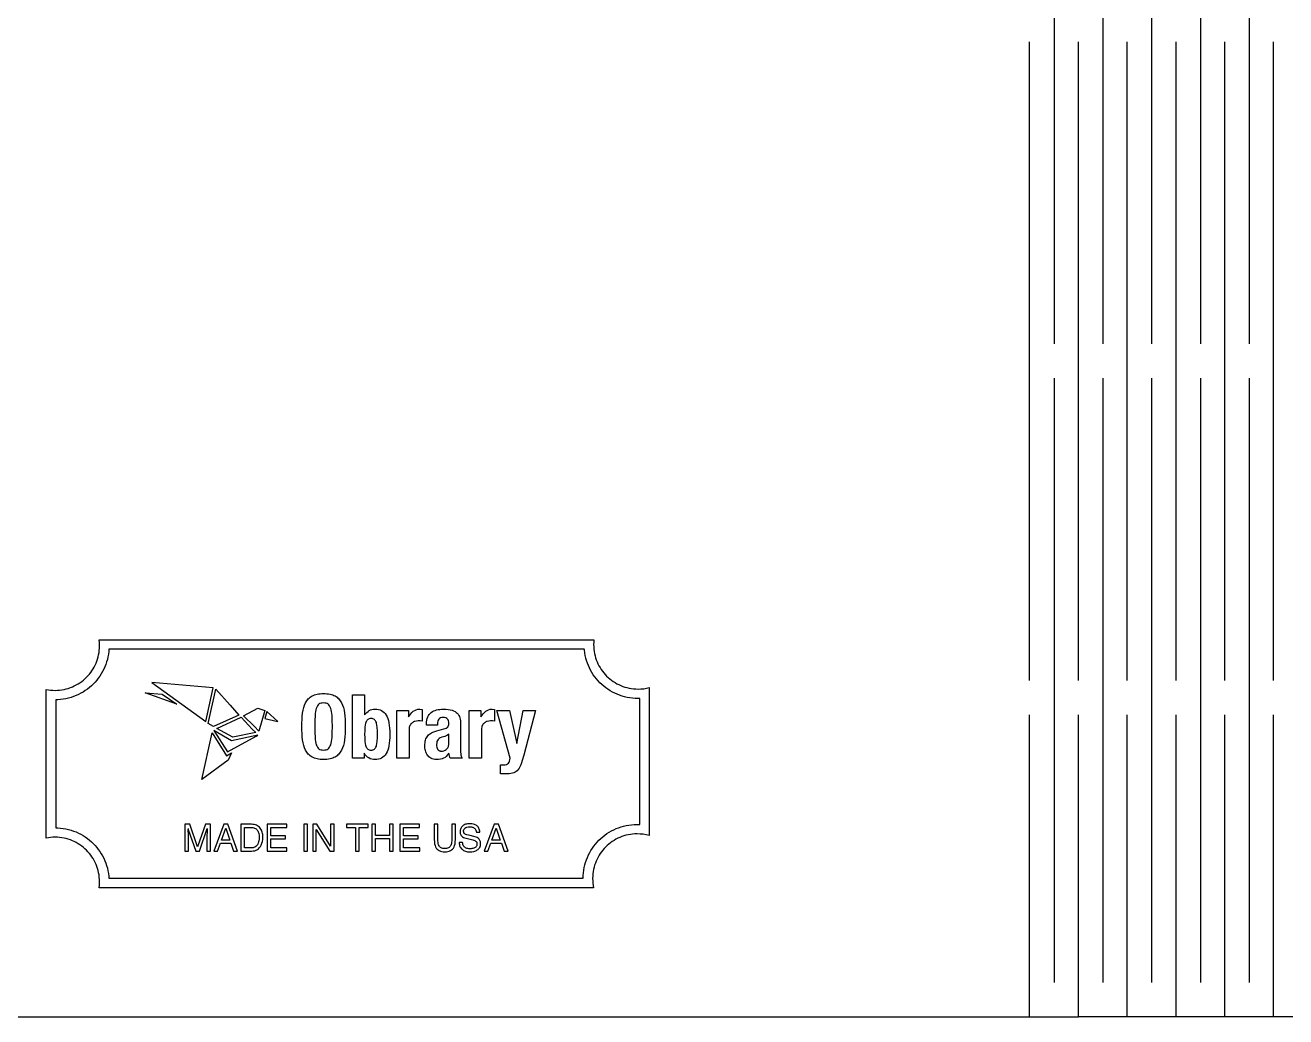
# Model space of a CAD drawing. Extents: x -155 to 155, y -110 to 110.
# Drawn here: x -93.1 to 0, y -110.5 to -37.3 of the extents above; entities that cross this region are included whole.
import ezdxf

# ---------------------------------------------------------------- set-up
doc = ezdxf.new("R2010")
doc.units = 0
doc.layers.get('0').update_dxf_attribs({"linetype": 'CONTINUOUS'})

msp = doc.modelspace()

# ---------------------------------------------------------------- linework, layer by layer
for p, q in [((-17.108, -13.686), (-17.108, -60.818)), ((-13.506, -13.686), (-13.506, -60.818)), ((-9.905, -13.686), (-9.905, -60.818)), ((-6.303, -13.686), (-6.303, -60.818)), ((-2.701, -13.686), (-2.701, -60.818)), ((-18.909, -85.654), (-18.909, -38.522)), ((-15.307, -85.654), (-15.307, -38.522)), ((-11.706, -85.654), (-11.706, -38.522)), ((-8.104, -85.654), (-8.104, -38.522)), ((-4.502, -85.654), (-4.502, -38.522)), ((-0.9, -85.654), (-0.9, -38.522)), ((-17.108, -63.358), (-17.108, -107.95)), ((-13.506, -63.358), (-13.506, -107.95)), ((-9.905, -63.358), (-9.905, -107.95)), ((-6.303, -63.358), (-6.303, -107.95)), ((-2.701, -63.358), (-2.701, -107.95)), ((-87.601, -82.657), (-51.075, -82.657)), ((-87.576, -82.881), (-87.601, -82.657)), ((-51.075, -82.657), (-51.09, -82.834)), ((-87.635, -83.772), (-87.606, -83.61)), ((-87.606, -83.61), (-87.585, -83.446)), ((-87.585, -83.446), (-87.573, -83.279)), ((-87.568, -83.11), (-87.576, -82.881)), ((-87.573, -83.279), (-87.568, -83.11)), ((-86.913, -83.716), (-86.948, -83.912)), ((-86.887, -83.517), (-86.913, -83.716)), ((-86.875, -83.359), (-86.887, -83.517)), ((-51.781, -83.359), (-86.875, -83.359)), ((-51.776, -83.421), (-51.781, -83.359)), ((-51.751, -83.62), (-51.776, -83.421)), ((-51.716, -83.816), (-51.751, -83.62)), ((-51.09, -82.834), (-51.095, -83.014)), ((-51.095, -83.014), (-51.091, -83.183)), ((-51.091, -83.183), (-51.078, -83.35)), ((-51.078, -83.35), (-51.057, -83.514)), ((-51.057, -83.514), (-51.028, -83.676)), ((-51.028, -83.676), (-50.992, -83.834)), ((-88.044, -84.812), (-87.965, -84.674)), ((-87.965, -84.674), (-87.892, -84.533)), ((-87.892, -84.533), (-87.826, -84.388)), ((-87.826, -84.388), (-87.768, -84.239)), ((-87.768, -84.239), (-87.716, -84.086)), ((-87.716, -84.086), (-87.672, -83.93)), ((-87.672, -83.93), (-87.635, -83.772)), ((-87.18, -84.661), (-87.26, -84.838)), ((-87.109, -84.48), (-87.18, -84.661)), ((-87.046, -84.295), (-87.109, -84.48)), ((-86.992, -84.105), (-87.046, -84.295)), ((-86.948, -83.912), (-86.992, -84.105)), ((-51.671, -84.009), (-51.716, -83.816)), ((-51.618, -84.198), (-51.671, -84.009)), ((-51.555, -84.384), (-51.618, -84.198)), ((-51.484, -84.565), (-51.555, -84.384)), ((-51.404, -84.741), (-51.484, -84.565)), ((-50.992, -83.834), (-50.948, -83.99)), ((-50.948, -83.99), (-50.896, -84.143)), ((-50.896, -84.143), (-50.837, -84.292)), ((-50.837, -84.292), (-50.772, -84.437)), ((-50.772, -84.437), (-50.699, -84.578)), ((-50.699, -84.578), (-50.62, -84.716)), ((-88.763, -85.642), (-88.644, -85.539)), ((-88.644, -85.539), (-88.53, -85.431)), ((-88.53, -85.431), (-88.421, -85.317)), ((-88.421, -85.317), (-88.318, -85.198)), ((-88.318, -85.198), (-88.221, -85.074)), ((-88.221, -85.074), (-88.129, -84.945)), ((-88.129, -84.945), (-88.044, -84.812)), ((-87.659, -85.494), (-87.777, -85.644)), ((-87.548, -85.338), (-87.659, -85.494)), ((-87.444, -85.176), (-87.548, -85.338)), ((-87.348, -85.009), (-87.444, -85.176)), ((-87.26, -84.838), (-87.348, -85.009)), ((-51.316, -84.913), (-51.404, -84.741)), ((-51.22, -85.08), (-51.316, -84.913)), ((-51.117, -85.242), (-51.22, -85.08)), ((-51.006, -85.398), (-51.117, -85.242)), ((-50.888, -85.548), (-51.006, -85.398)), ((-50.762, -85.692), (-50.888, -85.548)), ((-50.62, -84.716), (-50.535, -84.849)), ((-50.535, -84.849), (-50.444, -84.978)), ((-50.444, -84.978), (-50.346, -85.102)), ((-50.346, -85.102), (-50.243, -85.221)), ((-50.243, -85.221), (-50.135, -85.335)), ((-50.135, -85.335), (-50.021, -85.443)), ((-50.021, -85.443), (-49.902, -85.546)), ((-49.902, -85.546), (-49.778, -85.644)), ((-91.504, -86.327), (-91.345, -86.355)), ((-91.504, -97.3), (-91.504, -86.327)), ((-91.345, -86.355), (-91.183, -86.375)), ((-91.183, -86.375), (-91.019, -86.388)), ((-91.019, -86.388), (-90.852, -86.392)), ((-90.852, -86.392), (-90.683, -86.388)), ((-90.683, -86.388), (-90.517, -86.375)), ((-90.517, -86.375), (-90.352, -86.354)), ((-90.352, -86.354), (-90.191, -86.325)), ((-90.191, -86.325), (-90.032, -86.289)), ((-90.032, -86.289), (-89.876, -86.244)), ((-89.876, -86.244), (-89.723, -86.193)), ((-89.723, -86.193), (-89.574, -86.134)), ((-89.574, -86.134), (-89.429, -86.068)), ((-89.429, -86.068), (-89.287, -85.996)), ((-89.287, -85.996), (-89.149, -85.917)), ((-89.149, -85.917), (-89.016, -85.831)), ((-89.016, -85.831), (-88.887, -85.74)), ((-88.785, -86.517), (-88.952, -86.612)), ((-88.887, -85.74), (-88.763, -85.642)), ((-88.624, -86.413), (-88.785, -86.517)), ((-88.467, -86.302), (-88.624, -86.413)), ((-88.317, -86.184), (-88.467, -86.302)), ((-88.173, -86.059), (-88.317, -86.184)), ((-88.034, -85.927), (-88.173, -86.059)), ((-87.902, -85.789), (-88.034, -85.927)), ((-87.777, -85.644), (-87.902, -85.789)), ((-79.189, -86.199), (-83.706, -85.81)), ((-83.706, -85.81), (-79.726, -88.702)), ((-79.726, -88.702), (-79.189, -86.199)), ((-79.545, -88.835), (-78.99, -86.299)), ((-78.99, -86.299), (-77.936, -87.483)), ((-50.631, -85.831), (-50.762, -85.692)), ((-50.493, -85.962), (-50.631, -85.831)), ((-50.348, -86.087), (-50.493, -85.962)), ((-50.198, -86.206), (-50.348, -86.087)), ((-50.042, -86.317), (-50.198, -86.206)), ((-49.88, -86.42), (-50.042, -86.317)), ((-49.713, -86.516), (-49.88, -86.42)), ((-49.778, -85.644), (-49.649, -85.735)), ((-49.541, -86.604), (-49.713, -86.516)), ((-49.649, -85.735), (-49.516, -85.821)), ((-49.516, -85.821), (-49.378, -85.9)), ((-49.378, -85.9), (-49.237, -85.972)), ((-49.237, -85.972), (-49.091, -86.038)), ((-49.091, -86.038), (-48.942, -86.097)), ((-48.942, -86.097), (-48.79, -86.148)), ((-48.79, -86.148), (-48.634, -86.192)), ((-48.634, -86.192), (-48.475, -86.229)), ((-48.475, -86.229), (-48.313, -86.258)), ((-48.313, -86.258), (-48.149, -86.279)), ((-48.149, -86.279), (-47.982, -86.291)), ((-47.982, -86.291), (-47.813, -86.296)), ((-47.813, -86.296), (-47.603, -86.289)), ((-47.603, -86.289), (-47.396, -86.269)), ((-47.396, -86.269), (-47.193, -86.237)), ((-47.193, -86.237), (-46.994, -86.192)), ((-46.994, -86.192), (-46.994, -97.113)), ((-90.648, -87.089), (-90.803, -87.092)), ((-90.803, -87.092), (-90.803, -96.535)), ((-90.446, -87.073), (-90.648, -87.089)), ((-90.246, -87.048), (-90.446, -87.073)), ((-90.05, -87.013), (-90.246, -87.048)), ((-89.857, -86.968), (-90.05, -87.013)), ((-89.668, -86.914), (-89.857, -86.968)), ((-89.482, -86.852), (-89.668, -86.914)), ((-89.301, -86.78), (-89.482, -86.852)), ((-89.124, -86.7), (-89.301, -86.78)), ((-88.952, -86.612), (-89.124, -86.7)), ((-81.853, -87.417), (-84.198, -86.57)), ((-84.198, -86.57), (-82.946, -86.675)), ((-82.946, -86.675), (-81.853, -87.417)), ((-72.435, -87.479), (-72.36, -87.31)), ((-72.36, -87.31), (-72.316, -87.231)), ((-72.316, -87.231), (-72.268, -87.157)), ((-72.268, -87.157), (-72.216, -87.087)), ((-72.216, -87.087), (-72.158, -87.021)), ((-72.158, -87.021), (-72.096, -86.96)), ((-72.096, -86.96), (-72.029, -86.904)), ((-72.029, -86.904), (-71.956, -86.853)), ((-71.956, -86.853), (-71.878, -86.807)), ((-71.878, -86.807), (-71.794, -86.765)), ((-71.794, -86.765), (-71.705, -86.729)), ((-71.705, -86.729), (-71.609, -86.698)), ((-71.609, -86.698), (-71.507, -86.673)), ((-71.507, -86.673), (-71.398, -86.653)), ((-71.368, -87.417), (-71.429, -87.473)), ((-71.398, -86.653), (-71.282, -86.638)), ((-71.298, -87.375), (-71.368, -87.417)), ((-71.219, -87.345), (-71.298, -87.375)), ((-71.282, -86.638), (-71.16, -86.629)), ((-71.13, -87.328), (-71.219, -87.345)), ((-71.16, -86.629), (-71.031, -86.626)), ((-71.031, -87.322), (-71.13, -87.328)), ((-71.031, -86.626), (-70.902, -86.629)), ((-70.932, -87.328), (-71.031, -87.322)), ((-70.843, -87.345), (-70.932, -87.328)), ((-70.902, -86.629), (-70.779, -86.638)), ((-70.764, -87.375), (-70.843, -87.345)), ((-70.779, -86.638), (-70.664, -86.653)), ((-70.694, -87.417), (-70.764, -87.375)), ((-70.633, -87.473), (-70.694, -87.417)), ((-70.664, -86.653), (-70.555, -86.673)), ((-70.555, -86.673), (-70.453, -86.698)), ((-70.453, -86.698), (-70.357, -86.729)), ((-70.357, -86.729), (-70.267, -86.765)), ((-70.267, -86.765), (-70.183, -86.807)), ((-70.183, -86.807), (-70.105, -86.853)), ((-70.105, -86.853), (-70.032, -86.904)), ((-70.032, -86.904), (-69.965, -86.96)), ((-69.965, -86.96), (-69.903, -87.021)), ((-69.903, -87.021), (-69.846, -87.087)), ((-69.846, -87.087), (-69.793, -87.157)), ((-69.793, -87.157), (-69.745, -87.231)), ((-69.745, -87.231), (-69.701, -87.31)), ((-69.701, -87.31), (-69.626, -87.479)), ((-68.904, -86.718), (-67.998, -86.718)), ((-68.904, -91.405), (-68.904, -86.718)), ((-67.998, -86.718), (-67.998, -88.201)), ((-49.365, -86.684), (-49.541, -86.604)), ((-49.184, -86.756), (-49.365, -86.684)), ((-48.998, -86.818), (-49.184, -86.756)), ((-48.809, -86.872), (-48.998, -86.818)), ((-48.616, -86.917), (-48.809, -86.872)), ((-48.419, -86.952), (-48.616, -86.917)), ((-48.22, -86.977), (-48.419, -86.952)), ((-48.018, -86.992), (-48.22, -86.977)), ((-47.811, -86.997), (-48.018, -86.992)), ((-47.695, -86.994), (-47.811, -86.997)), ((-47.695, -96.294), (-47.695, -86.994)), ((-77.289, -88.215), (-79.151, -89.067)), ((-78.907, -89.213), (-77.109, -88.38)), ((-77.936, -87.483), (-77.289, -88.215)), ((-77.109, -88.38), (-76.29, -89.264)), ((-76.95, -88.282), (-75.88, -87.706)), ((-76.138, -89.071), (-76.95, -88.282)), ((-75.88, -87.706), (-75.361, -87.874)), ((-75.361, -87.874), (-75.8, -89.401)), ((-75.228, -87.958), (-75.361, -88.477)), ((-74.409, -88.682), (-75.228, -87.958)), ((-72.615, -88.548), (-72.6, -88.308)), ((-72.6, -88.308), (-72.576, -88.08)), ((-72.576, -88.08), (-72.541, -87.865)), ((-72.541, -87.865), (-72.495, -87.665)), ((-72.495, -87.665), (-72.435, -87.479)), ((-71.658, -88.261), (-71.676, -88.627)), ((-71.642, -88.102), (-71.658, -88.261)), ((-71.622, -87.96), (-71.642, -88.102)), ((-71.597, -87.833), (-71.622, -87.96)), ((-71.565, -87.721), (-71.597, -87.833)), ((-71.527, -87.624), (-71.565, -87.721)), ((-71.482, -87.542), (-71.527, -87.624)), ((-71.429, -87.473), (-71.482, -87.542)), ((-70.58, -87.542), (-70.633, -87.473)), ((-70.535, -87.624), (-70.58, -87.542)), ((-70.496, -87.721), (-70.535, -87.624)), ((-70.465, -87.833), (-70.496, -87.721)), ((-70.439, -87.96), (-70.465, -87.833)), ((-70.419, -88.102), (-70.439, -87.96)), ((-70.404, -88.261), (-70.419, -88.102)), ((-70.386, -88.627), (-70.404, -88.261)), ((-69.626, -87.479), (-69.566, -87.665)), ((-69.566, -87.665), (-69.52, -87.865)), ((-69.52, -87.865), (-69.485, -88.08)), ((-69.485, -88.08), (-69.461, -88.308)), ((-69.461, -88.308), (-69.446, -88.548)), ((-67.998, -88.201), (-67.912, -88.102)), ((-67.912, -88.102), (-67.834, -88.017)), ((-67.834, -88.017), (-67.75, -87.944)), ((-67.75, -87.944), (-67.661, -87.886)), ((-67.661, -87.886), (-67.565, -87.84)), ((-67.565, -87.84), (-67.46, -87.807)), ((-67.46, -87.807), (-67.347, -87.788)), ((-67.347, -87.788), (-67.224, -87.781)), ((-67.224, -87.781), (-67.09, -87.788)), ((-67.09, -87.788), (-66.965, -87.807)), ((-66.965, -87.807), (-66.849, -87.84)), ((-66.849, -87.84), (-66.742, -87.887)), ((-66.742, -87.887), (-66.644, -87.948)), ((-66.644, -87.948), (-66.555, -88.023)), ((-66.555, -88.023), (-66.475, -88.113)), ((-66.475, -88.113), (-66.404, -88.218)), ((-66.404, -88.218), (-66.342, -88.338)), ((-66.342, -88.338), (-66.288, -88.474)), ((-65.622, -91.405), (-65.622, -87.874)), ((-65.622, -87.874), (-64.756, -87.874)), ((-64.756, -87.874), (-64.756, -88.346)), ((-64.756, -88.346), (-64.67, -88.224)), ((-64.67, -88.224), (-64.59, -88.114)), ((-64.59, -88.114), (-64.503, -88.017)), ((-64.503, -88.017), (-64.407, -87.935)), ((-64.407, -87.935), (-64.302, -87.87)), ((-64.302, -87.87), (-64.188, -87.821)), ((-64.188, -87.821), (-64.064, -87.791)), ((-64.064, -87.791), (-63.929, -87.781)), ((-63.929, -87.781), (-63.764, -87.794)), ((-63.764, -87.794), (-63.764, -88.661)), ((-63.386, -88.468), (-63.345, -88.357)), ((-63.345, -88.357), (-63.292, -88.258)), ((-63.292, -88.258), (-63.23, -88.168)), ((-63.23, -88.168), (-63.159, -88.09)), ((-63.159, -88.09), (-63.079, -88.021)), ((-63.079, -88.021), (-62.99, -87.962)), ((-62.99, -87.962), (-62.895, -87.911)), ((-62.895, -87.911), (-62.793, -87.87)), ((-62.793, -87.87), (-62.684, -87.837)), ((-62.684, -87.837), (-62.57, -87.812)), ((-62.57, -87.812), (-62.452, -87.795)), ((-62.452, -87.795), (-62.329, -87.785)), ((-62.329, -87.785), (-62.202, -87.781)), ((-62.209, -88.398), (-62.306, -88.407)), ((-62.104, -88.406), (-62.209, -88.398)), ((-62.202, -87.781), (-62.011, -87.786)), ((-62.011, -87.786), (-61.838, -87.802)), ((-61.838, -87.802), (-61.684, -87.827)), ((-61.684, -87.827), (-61.548, -87.861)), ((-61.548, -87.861), (-61.428, -87.904)), ((-61.428, -87.904), (-61.324, -87.956)), ((-61.324, -87.956), (-61.234, -88.016)), ((-61.234, -88.016), (-61.158, -88.084)), ((-61.158, -88.084), (-61.095, -88.159)), ((-61.095, -88.159), (-61.043, -88.242)), ((-61.043, -88.242), (-61.002, -88.331)), ((-61.002, -88.331), (-60.971, -88.426)), ((-60.279, -87.874), (-59.413, -87.874)), ((-60.279, -91.405), (-60.279, -87.874)), ((-59.413, -87.874), (-59.413, -88.346)), ((-59.413, -88.346), (-59.327, -88.224)), ((-59.327, -88.224), (-59.248, -88.114)), ((-59.248, -88.114), (-59.16, -88.017)), ((-59.16, -88.017), (-59.064, -87.935)), ((-59.064, -87.935), (-58.959, -87.87)), ((-58.959, -87.87), (-58.845, -87.821)), ((-58.845, -87.821), (-58.721, -87.791)), ((-58.721, -87.791), (-58.586, -87.781)), ((-58.586, -87.781), (-58.422, -87.794)), ((-58.422, -87.794), (-58.422, -88.661)), ((-57.254, -91.405), (-58.245, -87.874)), ((-58.245, -87.874), (-57.301, -87.874)), ((-57.301, -87.874), (-56.775, -90.315)), ((-56.775, -90.315), (-56.302, -87.874)), ((-56.302, -87.874), (-55.397, -87.874)), ((-55.397, -87.874), (-56.25, -91.168)), ((-18.909, -110.49), (-18.909, -88.194)), ((-15.307, -110.49), (-15.307, -88.194)), ((-11.706, -110.49), (-11.706, -88.194)), ((-8.104, -110.49), (-8.104, -88.194)), ((-4.502, -110.49), (-4.502, -88.194)), ((-0.9, -110.49), (-0.9, -88.194)), ((-79.151, -89.067), (-79.545, -88.835)), ((-77.735, -89.856), (-78.907, -89.213)), ((-76.29, -89.264), (-76.033, -89.514)), ((-75.8, -89.401), (-76.138, -89.071)), ((-75.361, -88.477), (-74.409, -88.682)), ((-72.625, -89.061), (-72.623, -88.799)), ((-72.623, -89.323), (-72.625, -89.061)), ((-72.623, -88.799), (-72.615, -88.548)), ((-72.615, -89.575), (-72.623, -89.323)), ((-71.676, -88.627), (-71.681, -89.061)), ((-71.681, -89.061), (-71.676, -89.498)), ((-70.381, -89.061), (-70.386, -88.627)), ((-70.386, -89.498), (-70.381, -89.061)), ((-69.446, -88.548), (-69.438, -88.799)), ((-69.438, -89.323), (-69.446, -89.575)), ((-69.438, -88.799), (-69.436, -89.061)), ((-69.436, -89.061), (-69.438, -89.323)), ((-67.98, -89.133), (-67.994, -89.369)), ((-67.952, -88.934), (-67.98, -89.133)), ((-67.933, -88.848), (-67.952, -88.934)), ((-67.909, -88.77), (-67.933, -88.848)), ((-67.88, -88.702), (-67.909, -88.77)), ((-67.847, -88.642), (-67.88, -88.702)), ((-67.807, -88.592), (-67.847, -88.642)), ((-67.763, -88.551), (-67.807, -88.592)), ((-67.712, -88.519), (-67.763, -88.551)), ((-67.654, -88.496), (-67.712, -88.519)), ((-67.59, -88.482), (-67.654, -88.496)), ((-67.519, -88.477), (-67.59, -88.482)), ((-67.448, -88.482), (-67.519, -88.477)), ((-67.385, -88.496), (-67.448, -88.482)), ((-67.329, -88.519), (-67.385, -88.496)), ((-67.279, -88.551), (-67.329, -88.519)), ((-67.235, -88.592), (-67.279, -88.551)), ((-67.196, -88.642), (-67.235, -88.592)), ((-67.163, -88.702), (-67.196, -88.642)), ((-67.135, -88.77), (-67.163, -88.702)), ((-67.111, -88.848), (-67.135, -88.77)), ((-67.092, -88.934), (-67.111, -88.848)), ((-67.065, -89.133), (-67.092, -88.934)), ((-67.05, -89.369), (-67.065, -89.133)), ((-66.288, -88.474), (-66.243, -88.626)), ((-66.243, -88.626), (-66.206, -88.795)), ((-66.206, -88.795), (-66.177, -88.98)), ((-66.177, -88.98), (-66.157, -89.182)), ((-66.157, -89.182), (-66.145, -89.402)), ((-64.712, -89.199), (-64.716, -89.284)), ((-64.716, -89.284), (-64.716, -91.405)), ((-64.7, -89.121), (-64.712, -89.199)), ((-64.682, -89.05), (-64.7, -89.121)), ((-64.656, -88.986), (-64.682, -89.05)), ((-64.624, -88.927), (-64.656, -88.986)), ((-64.588, -88.875), (-64.624, -88.927)), ((-64.546, -88.829), (-64.588, -88.875)), ((-64.5, -88.789), (-64.546, -88.829)), ((-64.45, -88.754), (-64.5, -88.789)), ((-64.397, -88.725), (-64.45, -88.754)), ((-64.342, -88.7), (-64.397, -88.725)), ((-64.284, -88.681), (-64.342, -88.7)), ((-64.166, -88.656), (-64.284, -88.681)), ((-64.047, -88.648), (-64.166, -88.656)), ((-63.906, -88.652), (-64.047, -88.648)), ((-63.764, -88.661), (-63.906, -88.652)), ((-63.442, -88.871), (-63.436, -88.725)), ((-63.442, -88.956), (-63.442, -88.871)), ((-62.629, -88.956), (-63.442, -88.956)), ((-63.436, -88.725), (-63.417, -88.59)), ((-63.417, -88.59), (-63.386, -88.468)), ((-62.662, -89.383), (-62.149, -89.245)), ((-62.622, -88.759), (-62.629, -88.858)), ((-62.629, -88.858), (-62.629, -88.956)), ((-62.602, -88.67), (-62.622, -88.759)), ((-62.569, -88.591), (-62.602, -88.67)), ((-62.522, -88.525), (-62.569, -88.591)), ((-62.463, -88.471), (-62.522, -88.525)), ((-62.39, -88.431), (-62.463, -88.471)), ((-62.306, -88.407), (-62.39, -88.431)), ((-62.149, -89.245), (-62.057, -89.216)), ((-62.016, -88.428), (-62.104, -88.406)), ((-62.057, -89.216), (-61.98, -89.183)), ((-61.943, -88.465), (-62.016, -88.428)), ((-61.98, -89.183), (-61.917, -89.145)), ((-61.886, -88.514), (-61.943, -88.465)), ((-61.917, -89.145), (-61.868, -89.1)), ((-61.842, -88.576), (-61.886, -88.514)), ((-61.868, -89.1), (-61.832, -89.047)), ((-61.812, -88.65), (-61.842, -88.576)), ((-61.832, -89.047), (-61.807, -88.986)), ((-61.794, -88.736), (-61.812, -88.65)), ((-61.807, -88.986), (-61.793, -88.914)), ((-61.789, -88.832), (-61.794, -88.736)), ((-61.793, -88.914), (-61.789, -88.832)), ((-60.971, -88.426), (-60.948, -88.528)), ((-60.948, -88.528), (-60.933, -88.635)), ((-60.933, -88.635), (-60.925, -88.747)), ((-60.925, -88.747), (-60.922, -88.864)), ((-60.922, -88.864), (-60.922, -90.722)), ((-59.369, -89.199), (-59.373, -89.284)), ((-59.373, -89.284), (-59.373, -91.405)), ((-59.357, -89.121), (-59.369, -89.199)), ((-59.338, -89.05), (-59.357, -89.121)), ((-59.313, -88.986), (-59.338, -89.05)), ((-59.281, -88.927), (-59.313, -88.986)), ((-59.245, -88.875), (-59.281, -88.927)), ((-59.203, -88.829), (-59.245, -88.875)), ((-59.157, -88.789), (-59.203, -88.829)), ((-59.107, -88.754), (-59.157, -88.789)), ((-59.054, -88.725), (-59.107, -88.754)), ((-58.999, -88.7), (-59.054, -88.725)), ((-58.942, -88.681), (-58.999, -88.7)), ((-58.823, -88.656), (-58.942, -88.681)), ((-58.704, -88.648), (-58.823, -88.656)), ((-58.563, -88.652), (-58.704, -88.648)), ((-58.422, -88.661), (-58.563, -88.652)), ((-80.012, -92.98), (-79.258, -89.522)), ((-79.258, -89.522), (-78.186, -91.216)), ((-79.13, -89.352), (-78.113, -90.933)), ((-77.818, -90.13), (-79.13, -89.352)), ((-78.113, -90.933), (-76.005, -89.779)), ((-75.891, -89.712), (-77.818, -90.13)), ((-76.033, -89.514), (-77.735, -89.856)), ((-76.005, -89.779), (-75.891, -89.712)), ((-72.6, -89.815), (-72.615, -89.575)), ((-72.576, -90.043), (-72.6, -89.815)), ((-72.541, -90.257), (-72.576, -90.043)), ((-72.495, -90.458), (-72.541, -90.257)), ((-71.676, -89.498), (-71.658, -89.865)), ((-71.658, -89.865), (-71.642, -90.023)), ((-71.642, -90.023), (-71.622, -90.165)), ((-71.622, -90.165), (-71.597, -90.292)), ((-70.465, -90.292), (-70.439, -90.165)), ((-70.439, -90.165), (-70.419, -90.023)), ((-70.419, -90.023), (-70.404, -89.865)), ((-70.404, -89.865), (-70.386, -89.498)), ((-69.52, -90.257), (-69.566, -90.458)), ((-69.485, -90.043), (-69.52, -90.257)), ((-69.461, -89.815), (-69.485, -90.043)), ((-69.446, -89.575), (-69.461, -89.815)), ((-67.994, -89.369), (-67.998, -89.639)), ((-67.998, -89.639), (-67.994, -89.909)), ((-67.994, -89.909), (-67.98, -90.144)), ((-67.98, -90.144), (-67.952, -90.344)), ((-67.092, -90.344), (-67.065, -90.144)), ((-67.065, -90.144), (-67.05, -89.909)), ((-67.046, -89.639), (-67.05, -89.369)), ((-67.05, -89.909), (-67.046, -89.639)), ((-66.157, -90.096), (-66.177, -90.298)), ((-66.145, -89.876), (-66.157, -90.096)), ((-66.145, -89.402), (-66.141, -89.639)), ((-66.141, -89.639), (-66.145, -89.876)), ((-63.551, -90.366), (-63.541, -90.255)), ((-63.541, -90.255), (-63.525, -90.152)), ((-63.525, -90.152), (-63.502, -90.058)), ((-63.502, -90.058), (-63.473, -89.97)), ((-63.473, -89.97), (-63.436, -89.89)), ((-63.436, -89.89), (-63.392, -89.817)), ((-63.392, -89.817), (-63.342, -89.75)), ((-63.342, -89.75), (-63.283, -89.688)), ((-63.283, -89.688), (-63.218, -89.632)), ((-63.218, -89.632), (-63.145, -89.581)), ((-63.145, -89.581), (-63.064, -89.534)), ((-63.064, -89.534), (-62.976, -89.491)), ((-62.976, -89.491), (-62.879, -89.452)), ((-62.879, -89.452), (-62.662, -89.383)), ((-62.66, -90.176), (-62.681, -90.275)), ((-62.623, -90.089), (-62.66, -90.176)), ((-62.57, -90.013), (-62.623, -90.089)), ((-62.499, -89.948), (-62.57, -90.013)), ((-62.411, -89.894), (-62.499, -89.948)), ((-62.303, -89.85), (-62.411, -89.894)), ((-62.175, -89.816), (-62.303, -89.85)), ((-62.086, -89.79), (-62.175, -89.816)), ((-61.987, -89.752), (-62.086, -89.79)), ((-61.886, -89.702), (-61.987, -89.752)), ((-61.789, -89.639), (-61.886, -89.702)), ((-61.789, -90.334), (-61.789, -89.639)), ((-78.186, -91.216), (-77.823, -91.005)), ((-77.823, -91.005), (-78.065, -91.541)), ((-72.435, -90.643), (-72.495, -90.458)), ((-72.36, -90.813), (-72.435, -90.643)), ((-72.316, -90.892), (-72.36, -90.813)), ((-72.268, -90.966), (-72.316, -90.892)), ((-72.216, -91.036), (-72.268, -90.966)), ((-72.158, -91.102), (-72.216, -91.036)), ((-72.096, -91.162), (-72.158, -91.102)), ((-72.029, -91.219), (-72.096, -91.162)), ((-71.597, -90.292), (-71.565, -90.403)), ((-71.565, -90.403), (-71.527, -90.5)), ((-71.527, -90.5), (-71.482, -90.582)), ((-71.482, -90.582), (-71.429, -90.651)), ((-71.429, -90.651), (-71.368, -90.706)), ((-71.368, -90.706), (-71.298, -90.748)), ((-71.298, -90.748), (-71.219, -90.777)), ((-71.219, -90.777), (-71.13, -90.795)), ((-71.13, -90.795), (-71.031, -90.8)), ((-71.031, -90.8), (-70.932, -90.795)), ((-70.932, -90.795), (-70.843, -90.777)), ((-70.843, -90.777), (-70.764, -90.748)), ((-70.764, -90.748), (-70.694, -90.706)), ((-70.694, -90.706), (-70.633, -90.651)), ((-70.633, -90.651), (-70.58, -90.582)), ((-70.58, -90.582), (-70.535, -90.5)), ((-70.535, -90.5), (-70.496, -90.403)), ((-70.496, -90.403), (-70.465, -90.292)), ((-69.965, -91.162), (-70.032, -91.219)), ((-69.903, -91.102), (-69.965, -91.162)), ((-69.846, -91.036), (-69.903, -91.102)), ((-69.793, -90.966), (-69.846, -91.036)), ((-69.745, -90.892), (-69.793, -90.966)), ((-69.701, -90.813), (-69.745, -90.892)), ((-69.626, -90.643), (-69.701, -90.813)), ((-69.566, -90.458), (-69.626, -90.643)), ((-68.025, -91.03), (-68.038, -91.405)), ((-67.948, -91.145), (-68.025, -91.03)), ((-67.952, -90.344), (-67.933, -90.43)), ((-67.866, -91.242), (-67.948, -91.145)), ((-67.933, -90.43), (-67.909, -90.508)), ((-67.909, -90.508), (-67.88, -90.576)), ((-67.88, -90.576), (-67.847, -90.635)), ((-67.847, -90.635), (-67.807, -90.686)), ((-67.807, -90.686), (-67.763, -90.727)), ((-67.763, -90.727), (-67.712, -90.759)), ((-67.712, -90.759), (-67.654, -90.782)), ((-67.654, -90.782), (-67.59, -90.796)), ((-67.59, -90.796), (-67.519, -90.8)), ((-67.519, -90.8), (-67.448, -90.796)), ((-67.448, -90.796), (-67.385, -90.782)), ((-67.385, -90.782), (-67.329, -90.759)), ((-67.329, -90.759), (-67.279, -90.727)), ((-67.279, -90.727), (-67.235, -90.686)), ((-67.235, -90.686), (-67.196, -90.635)), ((-67.196, -90.635), (-67.163, -90.576)), ((-67.163, -90.576), (-67.135, -90.508)), ((-67.135, -90.508), (-67.111, -90.43)), ((-67.111, -90.43), (-67.092, -90.344)), ((-66.475, -91.165), (-66.555, -91.255)), ((-66.404, -91.06), (-66.475, -91.165)), ((-66.342, -90.94), (-66.404, -91.06)), ((-66.288, -90.803), (-66.342, -90.94)), ((-66.243, -90.651), (-66.288, -90.803)), ((-66.206, -90.483), (-66.243, -90.651)), ((-66.177, -90.298), (-66.206, -90.483)), ((-63.554, -90.485), (-63.551, -90.366)), ((-63.543, -90.665), (-63.554, -90.485)), ((-63.529, -90.754), (-63.543, -90.665)), ((-63.509, -90.843), (-63.529, -90.754)), ((-63.483, -90.93), (-63.509, -90.843)), ((-63.45, -91.013), (-63.483, -90.93)), ((-63.411, -91.093), (-63.45, -91.013)), ((-63.364, -91.168), (-63.411, -91.093)), ((-63.31, -91.238), (-63.364, -91.168)), ((-62.681, -90.275), (-62.688, -90.387)), ((-62.688, -90.387), (-62.683, -90.486)), ((-62.683, -90.486), (-62.669, -90.578)), ((-62.669, -90.578), (-62.644, -90.661)), ((-62.644, -90.661), (-62.608, -90.734)), ((-62.608, -90.734), (-62.561, -90.795)), ((-62.561, -90.795), (-62.502, -90.84)), ((-62.502, -90.84), (-62.468, -90.857)), ((-62.468, -90.857), (-62.431, -90.869)), ((-62.431, -90.869), (-62.39, -90.877)), ((-62.39, -90.877), (-62.346, -90.879)), ((-62.346, -90.879), (-62.253, -90.872)), ((-62.253, -90.872), (-62.157, -90.849)), ((-62.157, -90.849), (-62.063, -90.809)), ((-62.063, -90.809), (-61.976, -90.752)), ((-61.976, -90.752), (-61.937, -90.717)), ((-61.883, -91.162), (-61.97, -91.264)), ((-61.937, -90.717), (-61.901, -90.677)), ((-61.901, -90.677), (-61.869, -90.632)), ((-61.789, -91.037), (-61.883, -91.162)), ((-61.869, -90.632), (-61.842, -90.583)), ((-61.842, -90.583), (-61.819, -90.528)), ((-61.819, -90.528), (-61.803, -90.469)), ((-61.803, -90.469), (-61.792, -90.404)), ((-61.792, -90.404), (-61.789, -90.334)), ((-61.745, -91.223), (-61.789, -91.037)), ((-60.922, -90.722), (-60.918, -90.938)), ((-60.918, -90.938), (-60.901, -91.11)), ((-60.901, -91.11), (-60.887, -91.186)), ((-60.887, -91.186), (-60.867, -91.258)), ((-56.25, -91.168), (-56.364, -91.579)), ((-78.065, -91.541), (-80.012, -92.98)), ((-71.956, -91.27), (-72.029, -91.219)), ((-71.878, -91.316), (-71.956, -91.27)), ((-71.794, -91.358), (-71.878, -91.316)), ((-71.705, -91.394), (-71.794, -91.358)), ((-71.609, -91.425), (-71.705, -91.394)), ((-71.507, -91.45), (-71.609, -91.425)), ((-71.398, -91.47), (-71.507, -91.45)), ((-71.282, -91.485), (-71.398, -91.47)), ((-71.16, -91.494), (-71.282, -91.485)), ((-71.031, -91.497), (-71.16, -91.494)), ((-70.902, -91.494), (-71.031, -91.497)), ((-70.779, -91.485), (-70.902, -91.494)), ((-70.664, -91.47), (-70.779, -91.485)), ((-70.555, -91.45), (-70.664, -91.47)), ((-70.453, -91.425), (-70.555, -91.45)), ((-70.357, -91.394), (-70.453, -91.425)), ((-70.267, -91.358), (-70.357, -91.394)), ((-70.183, -91.316), (-70.267, -91.358)), ((-70.105, -91.27), (-70.183, -91.316)), ((-70.032, -91.219), (-70.105, -91.27)), ((-68.038, -91.405), (-68.904, -91.405)), ((-67.778, -91.322), (-67.866, -91.242)), ((-67.683, -91.386), (-67.778, -91.322)), ((-67.581, -91.436), (-67.683, -91.386)), ((-67.471, -91.47), (-67.581, -91.436)), ((-67.352, -91.49), (-67.471, -91.47)), ((-67.224, -91.497), (-67.352, -91.49)), ((-67.09, -91.49), (-67.224, -91.497)), ((-66.965, -91.471), (-67.09, -91.49)), ((-66.849, -91.438), (-66.965, -91.471)), ((-66.742, -91.391), (-66.849, -91.438)), ((-66.644, -91.33), (-66.742, -91.391)), ((-66.555, -91.255), (-66.644, -91.33)), ((-64.716, -91.405), (-65.622, -91.405)), ((-63.248, -91.301), (-63.31, -91.238)), ((-63.178, -91.357), (-63.248, -91.301)), ((-63.1, -91.405), (-63.178, -91.357)), ((-63.014, -91.444), (-63.1, -91.405)), ((-62.919, -91.473), (-63.014, -91.444)), ((-62.814, -91.49), (-62.919, -91.473)), ((-62.701, -91.497), (-62.814, -91.49)), ((-62.547, -91.492), (-62.701, -91.497)), ((-62.407, -91.476), (-62.547, -91.492)), ((-62.282, -91.448), (-62.407, -91.476)), ((-62.168, -91.405), (-62.282, -91.448)), ((-62.064, -91.344), (-62.168, -91.405)), ((-61.97, -91.264), (-62.064, -91.344)), ((-61.716, -91.317), (-61.745, -91.223)), ((-61.677, -91.405), (-61.716, -91.317)), ((-60.811, -91.405), (-61.677, -91.405)), ((-60.867, -91.258), (-60.811, -91.405)), ((-59.373, -91.405), (-60.279, -91.405)), ((-57.976, -92.56), (-57.976, -91.884)), ((-57.976, -91.884), (-57.858, -91.898)), ((-57.858, -91.898), (-57.74, -91.903)), ((-57.74, -91.903), (-57.625, -91.895)), ((-57.625, -91.895), (-57.527, -91.87)), ((-57.527, -91.87), (-57.446, -91.828)), ((-57.446, -91.828), (-57.382, -91.772)), ((-57.382, -91.772), (-57.331, -91.701)), ((-57.331, -91.701), (-57.294, -91.615)), ((-57.294, -91.615), (-57.269, -91.517)), ((-57.269, -91.517), (-57.254, -91.405)), ((-56.535, -92.032), (-56.597, -92.145)), ((-56.477, -91.901), (-56.535, -92.032)), ((-56.42, -91.75), (-56.477, -91.901)), ((-56.364, -91.579), (-56.42, -91.75)), ((-57.608, -92.56), (-57.976, -92.56)), ((-57.322, -92.55), (-57.608, -92.56)), ((-57.198, -92.536), (-57.322, -92.55)), ((-57.086, -92.514), (-57.198, -92.536)), ((-56.985, -92.483), (-57.086, -92.514)), ((-56.893, -92.441), (-56.985, -92.483)), ((-56.809, -92.388), (-56.893, -92.441)), ((-56.732, -92.322), (-56.809, -92.388)), ((-56.662, -92.241), (-56.732, -92.322)), ((-56.597, -92.145), (-56.662, -92.241)), ((-90.803, -96.535), (-90.648, -96.539)), ((-90.648, -96.539), (-90.446, -96.554)), ((-90.446, -96.554), (-90.246, -96.58)), ((-90.246, -96.58), (-90.05, -96.615)), ((-90.05, -96.615), (-89.857, -96.659)), ((-89.857, -96.659), (-89.668, -96.713)), ((-89.668, -96.713), (-89.482, -96.776)), ((-89.482, -96.776), (-89.301, -96.847)), ((-80.892, -96.283), (-81.27, -96.283)), ((-81.27, -96.283), (-81.27, -98.256)), ((-81.021, -96.593), (-81.021, -96.653)), ((-81.013, -97.092), (-81.021, -96.653)), ((-81.021, -96.653), (-80.453, -98.256)), ((-80.325, -97.954), (-80.892, -96.283)), ((-79.758, -96.283), (-80.325, -97.954)), ((-80.196, -98.256), (-79.629, -96.593)), ((-79.38, -96.283), (-79.758, -96.283)), ((-79.629, -96.593), (-79.633, -96.893)), ((-79.38, -98.256), (-79.38, -96.283)), ((-78.389, -96.283), (-79.138, -98.256)), ((-78.571, -97.447), (-78.253, -96.578)), ((-78.087, -96.283), (-78.389, -96.283)), ((-78.253, -96.578), (-77.958, -97.447)), ((-77.376, -98.256), (-78.087, -96.283)), ((-77.141, -96.283), (-77.141, -98.256)), ((-76.34, -96.283), (-77.141, -96.283)), ((-76.869, -96.51), (-76.393, -96.51)), ((-76.869, -98.03), (-76.869, -96.51)), ((-76.393, -96.51), (-76.316, -96.513)), ((-76.241, -96.287), (-76.34, -96.283)), ((-76.316, -96.513), (-76.245, -96.523)), ((-76.245, -96.523), (-76.179, -96.539)), ((-76.147, -96.301), (-76.241, -96.287)), ((-76.179, -96.539), (-76.119, -96.562)), ((-76.059, -96.324), (-76.147, -96.301)), ((-76.119, -96.562), (-76.063, -96.591)), ((-76.063, -96.591), (-76.013, -96.627)), ((-75.977, -96.356), (-76.059, -96.324)), ((-76.013, -96.627), (-75.968, -96.668)), ((-75.9, -96.396), (-75.977, -96.356)), ((-75.968, -96.668), (-75.928, -96.715)), ((-75.928, -96.715), (-75.893, -96.768)), ((-75.83, -96.446), (-75.9, -96.396)), ((-75.893, -96.768), (-75.863, -96.826)), ((-75.764, -96.504), (-75.83, -96.446)), ((-75.705, -96.57), (-75.764, -96.504)), ((-75.659, -96.638), (-75.705, -96.57)), ((-75.62, -96.71), (-75.659, -96.638)), ((-75.586, -96.787), (-75.62, -96.71)), ((-75.191, -96.283), (-75.191, -98.256)), ((-73.754, -96.283), (-75.191, -96.283)), ((-74.933, -96.525), (-73.754, -96.525)), ((-74.933, -97.122), (-74.933, -96.525)), ((-73.754, -96.525), (-73.754, -96.283)), ((-72.226, -96.283), (-72.491, -96.283)), ((-72.491, -96.283), (-72.491, -98.256)), ((-72.226, -98.256), (-72.226, -96.283)), ((-71.826, -96.283), (-71.826, -98.256)), ((-71.516, -96.283), (-71.826, -96.283)), ((-71.576, -96.661), (-70.563, -98.256)), ((-71.576, -98.256), (-71.576, -96.661)), ((-70.518, -97.886), (-71.516, -96.283)), ((-70.518, -96.283), (-70.518, -97.886)), ((-70.26, -96.283), (-70.518, -96.283)), ((-70.26, -98.256), (-70.26, -96.283)), ((-67.727, -96.283), (-69.33, -96.283)), ((-69.33, -96.283), (-69.33, -96.517)), ((-69.33, -96.517), (-68.665, -96.517)), ((-68.665, -96.517), (-68.665, -98.256)), ((-68.4, -96.517), (-67.727, -96.517)), ((-68.4, -98.256), (-68.4, -96.517)), ((-67.727, -96.517), (-67.727, -96.283)), ((-67.463, -96.283), (-67.463, -98.256)), ((-67.198, -96.283), (-67.463, -96.283)), ((-67.198, -97.1), (-67.198, -96.283)), ((-65.897, -96.283), (-66.17, -96.283)), ((-66.17, -96.283), (-66.17, -97.1)), ((-65.897, -98.256), (-65.897, -96.283)), ((-65.391, -96.283), (-65.391, -98.256)), ((-63.954, -96.283), (-65.391, -96.283)), ((-65.134, -97.122), (-65.134, -96.525)), ((-65.134, -96.525), (-63.954, -96.525)), ((-63.954, -96.525), (-63.954, -96.283)), ((-62.858, -96.283), (-62.858, -97.394)), ((-62.585, -96.283), (-62.858, -96.283)), ((-62.585, -97.5), (-62.585, -96.283)), ((-61.3, -96.283), (-61.572, -96.283)), ((-61.572, -96.283), (-61.572, -97.5)), ((-61.3, -97.394), (-61.3, -96.283)), ((-60.94, -96.714), (-60.949, -96.777)), ((-60.925, -96.655), (-60.94, -96.714)), ((-60.905, -96.598), (-60.925, -96.655)), ((-60.879, -96.545), (-60.905, -96.598)), ((-60.847, -96.495), (-60.879, -96.545)), ((-60.81, -96.449), (-60.847, -96.495)), ((-60.767, -96.407), (-60.81, -96.449)), ((-60.719, -96.369), (-60.767, -96.407)), ((-60.666, -96.335), (-60.719, -96.369)), ((-60.695, -96.797), (-60.689, -96.733)), ((-60.689, -96.733), (-60.67, -96.672)), ((-60.67, -96.672), (-60.638, -96.615)), ((-60.607, -96.306), (-60.666, -96.335)), ((-60.638, -96.615), (-60.591, -96.565)), ((-60.544, -96.282), (-60.607, -96.306)), ((-60.591, -96.565), (-60.53, -96.524)), ((-60.475, -96.263), (-60.544, -96.282)), ((-60.53, -96.524), (-60.453, -96.492)), ((-60.402, -96.249), (-60.475, -96.263)), ((-60.453, -96.492), (-60.359, -96.472)), ((-60.324, -96.24), (-60.402, -96.249)), ((-60.359, -96.472), (-60.249, -96.464)), ((-60.241, -96.238), (-60.324, -96.24)), ((-60.249, -96.464), (-60.116, -96.474)), ((-60.092, -96.246), (-60.241, -96.238)), ((-60.116, -96.474), (-60.057, -96.487)), ((-59.953, -96.274), (-60.092, -96.246)), ((-60.057, -96.487), (-60.002, -96.504)), ((-60.002, -96.504), (-59.953, -96.526)), ((-59.889, -96.295), (-59.953, -96.274)), ((-59.953, -96.526), (-59.91, -96.554)), ((-59.91, -96.554), (-59.872, -96.586)), ((-59.827, -96.32), (-59.889, -96.295)), ((-59.872, -96.586), (-59.841, -96.623)), ((-59.841, -96.623), (-59.809, -96.668)), ((-59.77, -96.351), (-59.827, -96.32)), ((-59.809, -96.668), (-59.784, -96.724)), ((-59.784, -96.724), (-59.764, -96.79)), ((-59.718, -96.387), (-59.77, -96.351)), ((-59.67, -96.428), (-59.718, -96.387)), ((-59.627, -96.474), (-59.67, -96.428)), ((-59.59, -96.525), (-59.627, -96.474)), ((-59.559, -96.582), (-59.59, -96.525)), ((-59.534, -96.644), (-59.559, -96.582)), ((-59.515, -96.712), (-59.534, -96.644)), ((-59.504, -96.786), (-59.515, -96.712)), ((-58.427, -96.283), (-59.175, -98.256)), ((-58.608, -97.447), (-58.29, -96.578)), ((-58.124, -96.283), (-58.427, -96.283)), ((-58.29, -96.578), (-57.996, -97.447)), ((-57.413, -98.256), (-58.124, -96.283)), ((-49.951, -96.866), (-49.784, -96.77)), ((-49.784, -96.77), (-49.612, -96.681)), ((-49.612, -96.681), (-49.436, -96.602)), ((-49.436, -96.602), (-49.255, -96.53)), ((-49.255, -96.53), (-49.07, -96.467)), ((-49.07, -96.467), (-48.88, -96.414)), ((-48.88, -96.414), (-48.687, -96.369)), ((-48.687, -96.369), (-48.491, -96.334)), ((-48.491, -96.334), (-48.292, -96.309)), ((-48.292, -96.309), (-48.09, -96.293)), ((-48.09, -96.293), (-47.883, -96.288)), ((-47.883, -96.288), (-47.695, -96.294)), ((-91.345, -97.272), (-91.504, -97.3)), ((-91.183, -97.252), (-91.345, -97.272)), ((-91.019, -97.24), (-91.183, -97.252)), ((-90.852, -97.236), (-91.019, -97.24)), ((-90.683, -97.24), (-90.852, -97.236)), ((-90.517, -97.253), (-90.683, -97.24)), ((-90.352, -97.273), (-90.517, -97.253)), ((-90.191, -97.302), (-90.352, -97.273)), ((-90.032, -97.339), (-90.191, -97.302)), ((-89.876, -97.383), (-90.032, -97.339)), ((-89.723, -97.435), (-89.876, -97.383)), ((-89.574, -97.494), (-89.723, -97.435)), ((-89.429, -97.559), (-89.574, -97.494)), ((-89.287, -97.632), (-89.429, -97.559)), ((-89.301, -96.847), (-89.124, -96.927)), ((-89.149, -97.711), (-89.287, -97.632)), ((-89.124, -96.927), (-88.952, -97.015)), ((-88.952, -97.015), (-88.785, -97.111)), ((-88.785, -97.111), (-88.624, -97.215)), ((-88.624, -97.215), (-88.467, -97.326)), ((-88.467, -97.326), (-88.317, -97.444)), ((-88.317, -97.444), (-88.172, -97.569)), ((-88.172, -97.569), (-88.034, -97.701)), ((-88.034, -97.701), (-87.902, -97.839)), ((-81.013, -98.256), (-81.013, -97.092)), ((-79.633, -96.893), (-79.637, -97.092)), ((-79.637, -97.092), (-79.637, -98.256)), ((-78.865, -98.256), (-78.646, -97.667)), ((-78.646, -97.667), (-77.867, -97.667)), ((-77.958, -97.447), (-78.571, -97.447)), ((-77.867, -97.667), (-77.671, -98.256)), ((-75.848, -97.664), (-75.88, -97.734)), ((-75.863, -96.826), (-75.837, -96.89)), ((-75.823, -97.584), (-75.848, -97.664)), ((-75.837, -96.89), (-75.817, -96.96)), ((-75.803, -97.493), (-75.823, -97.584)), ((-75.817, -96.96), (-75.789, -97.114)), ((-75.786, -97.385), (-75.803, -97.493)), ((-75.789, -97.114), (-75.78, -97.289)), ((-75.78, -97.289), (-75.786, -97.385)), ((-75.629, -97.81), (-75.578, -97.68)), ((-75.558, -96.869), (-75.586, -96.787)), ((-75.578, -97.68), (-75.54, -97.54)), ((-75.536, -96.955), (-75.558, -96.869)), ((-75.54, -97.54), (-75.516, -97.391)), ((-75.521, -97.044), (-75.536, -96.955)), ((-75.511, -97.138), (-75.521, -97.044)), ((-75.516, -97.391), (-75.508, -97.236)), ((-75.508, -97.236), (-75.511, -97.138)), ((-73.837, -97.122), (-74.933, -97.122)), ((-74.933, -98.022), (-74.933, -97.349)), ((-74.933, -97.349), (-73.837, -97.349)), ((-73.837, -97.349), (-73.837, -97.122)), ((-66.17, -97.1), (-67.198, -97.1)), ((-67.198, -97.334), (-66.17, -97.334)), ((-67.198, -98.256), (-67.198, -97.334)), ((-66.17, -97.334), (-66.17, -98.256)), ((-64.037, -97.122), (-65.134, -97.122)), ((-65.134, -97.349), (-64.037, -97.349)), ((-65.134, -98.022), (-65.134, -97.349)), ((-64.037, -97.349), (-64.037, -97.122)), ((-62.858, -97.394), (-62.851, -97.566)), ((-62.851, -97.566), (-62.831, -97.717)), ((-62.581, -97.604), (-62.585, -97.5)), ((-62.567, -97.699), (-62.581, -97.604)), ((-62.541, -97.785), (-62.567, -97.699)), ((-61.589, -97.696), (-61.61, -97.776)), ((-61.576, -97.603), (-61.589, -97.696)), ((-61.572, -97.5), (-61.576, -97.603)), ((-61.326, -97.717), (-61.307, -97.566)), ((-61.307, -97.566), (-61.3, -97.394)), ((-60.763, -97.621), (-61.02, -97.621)), ((-61.02, -97.621), (-61.017, -97.699)), ((-61.017, -97.699), (-61.007, -97.773)), ((-60.949, -96.777), (-60.952, -96.842)), ((-60.952, -96.842), (-60.949, -96.903)), ((-60.949, -96.903), (-60.94, -96.959)), ((-60.94, -96.959), (-60.924, -97.011)), ((-60.924, -97.011), (-60.903, -97.059)), ((-60.903, -97.059), (-60.876, -97.103)), ((-60.876, -97.103), (-60.844, -97.143)), ((-60.844, -97.143), (-60.806, -97.18)), ((-60.806, -97.18), (-60.763, -97.213)), ((-60.763, -97.213), (-60.698, -97.247)), ((-60.754, -97.702), (-60.763, -97.621)), ((-60.739, -97.774), (-60.754, -97.702)), ((-60.698, -97.247), (-60.615, -97.28)), ((-60.688, -96.865), (-60.695, -96.797)), ((-60.666, -96.923), (-60.688, -96.865)), ((-60.628, -96.97), (-60.666, -96.923)), ((-60.574, -97.009), (-60.628, -96.97)), ((-60.615, -97.28), (-60.513, -97.312)), ((-60.522, -97.033), (-60.574, -97.009)), ((-60.445, -97.059), (-60.522, -97.033)), ((-60.513, -97.312), (-60.393, -97.341)), ((-60.219, -97.115), (-60.445, -97.059)), ((-60.393, -97.341), (-60.12, -97.402)), ((-59.939, -97.175), (-60.219, -97.115)), ((-60.12, -97.402), (-60.02, -97.426)), ((-60.02, -97.426), (-59.933, -97.453)), ((-59.764, -97.234), (-59.939, -97.175)), ((-59.933, -97.453), (-59.861, -97.483)), ((-59.861, -97.483), (-59.803, -97.515)), ((-59.803, -97.515), (-59.759, -97.556)), ((-59.764, -96.79), (-59.75, -96.865)), ((-59.691, -97.267), (-59.764, -97.234)), ((-59.759, -97.556), (-59.728, -97.61)), ((-59.75, -96.865), (-59.5, -96.865)), ((-59.728, -97.61), (-59.71, -97.675)), ((-59.71, -97.675), (-59.704, -97.75)), ((-59.629, -97.304), (-59.691, -97.267)), ((-59.586, -97.34), (-59.629, -97.304)), ((-59.548, -97.38), (-59.586, -97.34)), ((-59.516, -97.425), (-59.548, -97.38)), ((-59.489, -97.473), (-59.516, -97.425)), ((-59.5, -96.865), (-59.504, -96.786)), ((-59.468, -97.525), (-59.489, -97.473)), ((-59.452, -97.581), (-59.468, -97.525)), ((-59.443, -97.641), (-59.452, -97.581)), ((-59.444, -97.784), (-59.44, -97.704)), ((-59.44, -97.704), (-59.443, -97.641)), ((-58.903, -98.256), (-58.684, -97.667)), ((-58.684, -97.667), (-57.905, -97.667)), ((-57.996, -97.447), (-58.608, -97.447)), ((-57.905, -97.667), (-57.708, -98.256)), ((-50.958, -97.738), (-50.833, -97.594)), ((-50.833, -97.594), (-50.701, -97.455)), ((-50.701, -97.455), (-50.563, -97.324)), ((-50.563, -97.324), (-50.419, -97.198)), ((-50.419, -97.198), (-50.269, -97.08)), ((-50.269, -97.08), (-50.113, -96.969)), ((-50.113, -96.969), (-49.951, -96.866)), ((-49.848, -97.642), (-49.972, -97.739)), ((-49.72, -97.55), (-49.848, -97.642)), ((-49.586, -97.465), (-49.72, -97.55)), ((-49.449, -97.386), (-49.586, -97.465)), ((-49.308, -97.314), (-49.449, -97.386)), ((-49.162, -97.248), (-49.308, -97.314)), ((-49.013, -97.189), (-49.162, -97.248)), ((-48.861, -97.137), (-49.013, -97.189)), ((-48.705, -97.093), (-48.861, -97.137)), ((-48.547, -97.057), (-48.705, -97.093)), ((-48.385, -97.028), (-48.547, -97.057)), ((-48.221, -97.007), (-48.385, -97.028)), ((-48.055, -96.994), (-48.221, -97.007)), ((-47.886, -96.99), (-48.055, -96.994)), ((-47.655, -96.998), (-47.886, -96.99)), ((-47.429, -97.021), (-47.655, -96.998)), ((-47.209, -97.059), (-47.429, -97.021)), ((-46.994, -97.113), (-47.209, -97.059)), ((-89.016, -97.796), (-89.149, -97.711)), ((-88.887, -97.888), (-89.016, -97.796)), ((-88.763, -97.985), (-88.887, -97.888)), ((-88.644, -98.089), (-88.763, -97.985)), ((-88.53, -98.197), (-88.644, -98.089)), ((-88.421, -98.311), (-88.53, -98.197)), ((-88.318, -98.43), (-88.421, -98.311)), ((-88.221, -98.554), (-88.318, -98.43)), ((-88.129, -98.683), (-88.221, -98.554)), ((-87.902, -97.839), (-87.777, -97.984)), ((-87.777, -97.984), (-87.659, -98.134)), ((-87.659, -98.134), (-87.548, -98.29)), ((-87.548, -98.29), (-87.444, -98.452)), ((-87.444, -98.452), (-87.348, -98.619)), ((-87.348, -98.619), (-87.26, -98.791)), ((-81.27, -98.256), (-81.013, -98.256)), ((-80.453, -98.256), (-80.196, -98.256)), ((-79.637, -98.256), (-79.38, -98.256)), ((-79.138, -98.256), (-78.865, -98.256)), ((-77.671, -98.256), (-77.376, -98.256)), ((-77.141, -98.256), (-76.34, -98.256)), ((-76.393, -98.03), (-76.869, -98.03)), ((-76.272, -98.023), (-76.393, -98.03)), ((-76.34, -98.256), (-76.219, -98.249)), ((-76.221, -98.014), (-76.272, -98.023)), ((-76.174, -97.999), (-76.221, -98.014)), ((-76.219, -98.249), (-76.108, -98.228)), ((-76.098, -97.97), (-76.174, -97.999)), ((-76.108, -98.228), (-76.005, -98.193)), ((-76.031, -97.926), (-76.098, -97.97)), ((-75.97, -97.867), (-76.031, -97.926)), ((-76.005, -98.193), (-75.911, -98.144)), ((-75.916, -97.795), (-75.97, -97.867)), ((-75.88, -97.734), (-75.916, -97.795)), ((-75.911, -98.144), (-75.826, -98.081)), ((-75.826, -98.081), (-75.751, -98.004)), ((-75.751, -98.004), (-75.685, -97.914)), ((-75.685, -97.914), (-75.629, -97.81)), ((-75.191, -98.256), (-73.731, -98.256)), ((-73.731, -98.022), (-74.933, -98.022)), ((-73.731, -98.256), (-73.731, -98.022)), ((-72.491, -98.256), (-72.226, -98.256)), ((-71.826, -98.256), (-71.576, -98.256)), ((-70.563, -98.256), (-70.26, -98.256)), ((-68.665, -98.256), (-68.4, -98.256)), ((-67.463, -98.256), (-67.198, -98.256)), ((-66.17, -98.256), (-65.897, -98.256)), ((-65.391, -98.256), (-63.931, -98.256)), ((-63.931, -98.022), (-65.134, -98.022)), ((-63.931, -98.256), (-63.931, -98.022)), ((-62.831, -97.717), (-62.8, -97.846)), ((-62.8, -97.846), (-62.759, -97.954)), ((-62.759, -97.954), (-62.709, -98.037)), ((-62.709, -98.037), (-62.649, -98.108)), ((-62.649, -98.108), (-62.579, -98.169)), ((-62.579, -98.169), (-62.498, -98.22)), ((-62.502, -97.863), (-62.541, -97.785)), ((-62.471, -97.914), (-62.502, -97.863)), ((-62.498, -98.22), (-62.408, -98.259)), ((-62.434, -97.957), (-62.471, -97.914)), ((-62.392, -97.993), (-62.434, -97.957)), ((-62.408, -98.259), (-62.308, -98.287)), ((-62.344, -98.023), (-62.392, -97.993)), ((-62.291, -98.046), (-62.344, -98.023)), ((-62.308, -98.287), (-62.199, -98.304)), ((-62.233, -98.062), (-62.291, -98.046)), ((-62.17, -98.072), (-62.233, -98.062)), ((-62.199, -98.304), (-62.079, -98.309)), ((-62.101, -98.075), (-62.17, -98.072)), ((-62.02, -98.071), (-62.101, -98.075)), ((-62.079, -98.309), (-61.959, -98.304)), ((-61.945, -98.061), (-62.02, -98.071)), ((-61.959, -98.304), (-61.849, -98.287)), ((-61.878, -98.043), (-61.945, -98.061)), ((-61.817, -98.017), (-61.878, -98.043)), ((-61.849, -98.287), (-61.749, -98.259)), ((-61.763, -97.985), (-61.817, -98.017)), ((-61.715, -97.944), (-61.763, -97.985)), ((-61.749, -98.259), (-61.659, -98.22)), ((-61.675, -97.896), (-61.715, -97.944)), ((-61.64, -97.841), (-61.675, -97.896)), ((-61.659, -98.22), (-61.579, -98.169)), ((-61.61, -97.776), (-61.64, -97.841)), ((-61.579, -98.169), (-61.509, -98.108)), ((-61.509, -98.108), (-61.449, -98.037)), ((-61.449, -98.037), (-61.398, -97.954)), ((-61.398, -97.954), (-61.357, -97.846)), ((-61.357, -97.846), (-61.326, -97.717)), ((-61.007, -97.773), (-60.991, -97.843)), ((-60.991, -97.843), (-60.968, -97.909)), ((-60.968, -97.909), (-60.939, -97.97)), ((-60.939, -97.97), (-60.902, -98.027)), ((-60.902, -98.027), (-60.859, -98.08)), ((-60.859, -98.08), (-60.808, -98.128)), ((-60.808, -98.128), (-60.755, -98.173)), ((-60.755, -98.173), (-60.696, -98.212)), ((-60.717, -97.838), (-60.739, -97.774)), ((-60.687, -97.893), (-60.717, -97.838)), ((-60.696, -98.212), (-60.633, -98.244)), ((-60.651, -97.939), (-60.687, -97.893)), ((-60.608, -97.978), (-60.651, -97.939)), ((-60.633, -98.244), (-60.564, -98.271)), ((-60.559, -98.012), (-60.608, -97.978)), ((-60.564, -98.271), (-60.489, -98.291)), ((-60.504, -98.04), (-60.559, -98.012)), ((-60.443, -98.062), (-60.504, -98.04)), ((-60.489, -98.291), (-60.41, -98.305)), ((-60.375, -98.077), (-60.443, -98.062)), ((-60.41, -98.305), (-60.325, -98.314)), ((-60.3, -98.087), (-60.375, -98.077)), ((-60.325, -98.314), (-60.234, -98.317)), ((-60.219, -98.09), (-60.3, -98.087)), ((-60.234, -98.317), (-60.08, -98.309)), ((-60.146, -98.087), (-60.219, -98.09)), ((-60.077, -98.079), (-60.146, -98.087)), ((-60.08, -98.309), (-59.934, -98.283)), ((-60.01, -98.065), (-60.077, -98.079)), ((-59.946, -98.045), (-60.01, -98.065)), ((-59.89, -98.023), (-59.946, -98.045)), ((-59.934, -98.283), (-59.865, -98.263)), ((-59.842, -97.997), (-59.89, -98.023)), ((-59.865, -98.263), (-59.8, -98.239)), ((-59.8, -97.966), (-59.842, -97.997)), ((-59.766, -97.931), (-59.8, -97.966)), ((-59.8, -98.239), (-59.738, -98.209)), ((-59.739, -97.892), (-59.766, -97.931)), ((-59.72, -97.849), (-59.739, -97.892)), ((-59.738, -98.209), (-59.681, -98.175)), ((-59.708, -97.802), (-59.72, -97.849)), ((-59.704, -97.75), (-59.708, -97.802)), ((-59.681, -98.175), (-59.628, -98.136)), ((-59.628, -98.136), (-59.581, -98.091)), ((-59.581, -98.091), (-59.54, -98.041)), ((-59.54, -98.041), (-59.505, -97.985)), ((-59.505, -97.985), (-59.477, -97.924)), ((-59.477, -97.924), (-59.457, -97.857)), ((-59.457, -97.857), (-59.444, -97.784)), ((-59.175, -98.256), (-58.903, -98.256)), ((-57.708, -98.256), (-57.413, -98.256)), ((-51.555, -98.722), (-51.475, -98.545)), ((-51.475, -98.545), (-51.387, -98.373)), ((-51.387, -98.373), (-51.291, -98.206)), ((-51.291, -98.206), (-51.187, -98.045)), ((-51.187, -98.045), (-51.076, -97.888)), ((-51.076, -97.888), (-50.958, -97.738)), ((-50.691, -98.57), (-50.77, -98.708)), ((-50.606, -98.437), (-50.691, -98.57)), ((-50.514, -98.308), (-50.606, -98.437)), ((-50.417, -98.184), (-50.514, -98.308)), ((-50.314, -98.065), (-50.417, -98.184)), ((-50.205, -97.951), (-50.314, -98.065)), ((-50.091, -97.843), (-50.205, -97.951)), ((-49.972, -97.739), (-50.091, -97.843)), ((-88.044, -98.816), (-88.129, -98.683)), ((-87.965, -98.954), (-88.044, -98.816)), ((-87.892, -99.096), (-87.965, -98.954)), ((-87.826, -99.241), (-87.892, -99.096)), ((-87.768, -99.39), (-87.826, -99.241)), ((-87.716, -99.543), (-87.768, -99.39)), ((-87.672, -99.699), (-87.716, -99.543)), ((-87.26, -98.791), (-87.18, -98.968)), ((-87.18, -98.968), (-87.109, -99.149)), ((-87.109, -99.149), (-87.046, -99.334)), ((-87.046, -99.334), (-86.992, -99.524)), ((-86.992, -99.524), (-86.948, -99.717)), ((-51.822, -99.667), (-51.787, -99.471)), ((-51.787, -99.471), (-51.742, -99.278)), ((-51.742, -99.278), (-51.689, -99.089)), ((-51.689, -99.089), (-51.626, -98.903)), ((-51.626, -98.903), (-51.555, -98.722)), ((-51.063, -99.453), (-51.099, -99.611)), ((-51.019, -99.297), (-51.063, -99.453)), ((-50.967, -99.144), (-51.019, -99.297)), ((-50.908, -98.995), (-50.967, -99.144)), ((-50.843, -98.85), (-50.908, -98.995)), ((-50.77, -98.708), (-50.843, -98.85)), ((-87.635, -99.857), (-87.672, -99.699)), ((-87.606, -100.019), (-87.635, -99.857)), ((-87.585, -100.184), (-87.606, -100.019)), ((-87.573, -100.35), (-87.585, -100.184)), ((-87.568, -100.519), (-87.573, -100.35)), ((-86.948, -99.717), (-86.913, -99.913)), ((-86.913, -99.913), (-86.887, -100.113)), ((-86.887, -100.113), (-86.876, -100.264)), ((-86.876, -100.264), (-51.939, -100.264)), ((-51.868, -100.274), (-51.939, -100.264)), ((-51.868, -100.274), (-51.863, -100.069)), ((-51.863, -100.069), (-51.847, -99.867)), ((-51.847, -99.867), (-51.822, -99.667)), ((-51.162, -100.104), (-51.166, -100.273)), ((-51.166, -100.273), (-51.162, -100.449)), ((-51.149, -99.938), (-51.162, -100.104)), ((-51.162, -100.449), (-51.148, -100.624)), ((-51.128, -99.773), (-51.149, -99.938)), ((-51.099, -99.611), (-51.128, -99.773)), ((-87.598, -100.965), (-87.576, -100.744)), ((-51.093, -100.965), (-87.598, -100.965)), ((-87.576, -100.744), (-87.568, -100.519)), ((-51.148, -100.624), (-51.125, -100.796)), ((-51.125, -100.796), (-51.093, -100.965)), ((-117.767, -110.49), (-18.909, -110.49)), ((-18.909, -110.49), (-15.307, -110.49)), ((-11.706, -110.49), (-15.307, -110.49)), ((-8.104, -110.49), (-11.706, -110.49)), ((-4.502, -110.49), (-8.104, -110.49)), ((-0.9, -110.49), (-4.502, -110.49)), ((2.701, -110.49), (-0.9, -110.49))]:
    msp.add_line(p, q)

doc.saveas('drawing.dxf')
